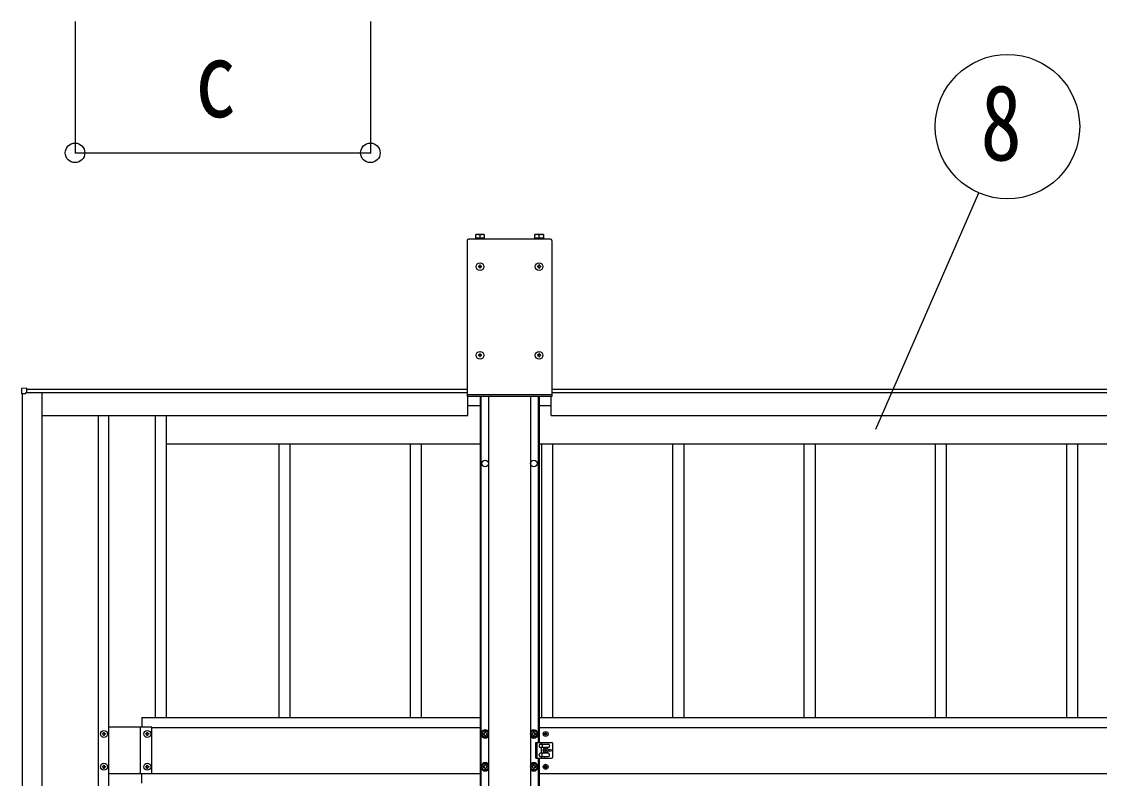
# Model space of a CAD drawing. Units: millimetres, scale not verified. Extents: x -14718 to 14718, y -10395 to 10395.
# Drawn here: x -11169 to -9527, y 1569 to 2722 of the extents above; entities that cross this region are included whole.
import ezdxf
from ezdxf.enums import TextEntityAlignment as Align

# ---------------------------------------------------------------- set-up
doc = ezdxf.new("R2010")
doc.units = ezdxf.units.MM
doc.header["$LTSCALE"] = 40
for name, color, linetype in [('0-5_YKK_13', 4, 'Continuous'), ('0-6_YKK_A1', 4, 'Continuous'), ('0-7_YKK_D', 6, 'Continuous')]:
    doc.layers.add(name, color=color, linetype=linetype)
doc.styles.add('ＭＳ ゴシック', font='')
doc.styles.get('ＭＳ ゴシック').set_extended_font_data('MS Gothic')

msp = doc.modelspace()

# ---------------------------------------------------------------- linework, layer by layer
at = {"layer": '0-5_YKK_13'}
for p, q in [((-10489.93, 2388.58), (-10489.93, 2150.58)), ((-10362.93, 2390.58), (-10487.93, 2390.58)), ((-10463.38, 2391.78), (-10477.48, 2391.78)), ((-10477.48, 2391.78), (-10477.48, 2390.58)), ((-10463.93, 2397.28), (-10476.93, 2397.28)), ((-10476.93, 2391.78), (-10476.93, 2397.28)), ((-10470.43, 2391.78), (-10470.43, 2396.72)), ((-10463.93, 2397.28), (-10463.93, 2391.78)), ((-10463.38, 2390.58), (-10463.38, 2391.78)), ((-10373.38, 2391.78), (-10387.48, 2391.78)), ((-10387.48, 2391.78), (-10387.48, 2390.58)), ((-10373.93, 2397.28), (-10386.93, 2397.28)), ((-10386.93, 2391.78), (-10386.93, 2397.28)), ((-10380.43, 2391.78), (-10380.43, 2396.72)), ((-10373.93, 2397.28), (-10373.93, 2391.78)), ((-10373.38, 2390.58), (-10373.38, 2391.78)), ((-10360.93, 2388.58), (-10360.93, 2150.58)), ((-10470.93, 2347.08), (-10470.93, 2346.08)), ((-10380.93, 2347.08), (-10380.93, 2346.08)), ((-10470.93, 2212.08), (-10470.93, 2211.08)), ((-10380.93, 2212.08), (-10380.93, 2211.08)), ((-11160.93, 2163.34), (-11168.46, 2162.88)), ((-11168.46, 2155.14), (-11162.75, 2155.14)), ((-11162.75, 2155.14), (-11162.43, 2155.14)), ((-11162.43, 2155.14), (-11162.43, 2156.34)), ((-11160.93, 2162.85), (-11160.93, 2163.34)), ((-11160.93, 2156.94), (-11160.93, 2162.85)), ((-10360.93, 2153.08), (-10489.93, 2153.08)), ((-10360.93, 2150.58), (-10489.93, 2150.58)), ((-11043.91, 1638.27), (-11043.91, 1639.23)), ((-10977.91, 1638.27), (-10977.91, 1639.23)), ((-10464.71, 1637.59), (-10465.43, 1637.59)), ((-10460.15, 1636.07), (-10459.43, 1636.07)), ((-10390.71, 1637.59), (-10391.43, 1637.59)), ((-10386.15, 1636.07), (-10385.43, 1636.07)), ((-10370.02, 1638.06), (-10370.02, 1638.88)), ((-10385.43, 1623.83), (-10372.39, 1623.83)), ((-10385.43, 1599.83), (-10385.43, 1623.83)), ((-10383.93, 1623.83), (-10383.93, 1599.83)), ((-10380.43, 1619.33), (-10380.43, 1618.33)), ((-10378.43, 1621.33), (-10366.43, 1621.33)), ((-10366.43, 1616.33), (-10378.43, 1616.33)), ((-10376.93, 1621.33), (-10376.93, 1623.83)), ((-10376.93, 1607.33), (-10376.93, 1616.33)), ((-10375.93, 1620.33), (-10375.93, 1617.33)), ((-10371.47, 1623.83), (-10361.43, 1623.83)), ((-10370.02, 1613.06), (-10370.02, 1613.88)), ((-10364.43, 1619.33), (-10364.43, 1618.33)), ((-10359.43, 1601.83), (-10359.43, 1621.83)), ((-10385.43, 1599.83), (-10372.39, 1599.83)), ((-10380.43, 1604.33), (-10380.43, 1605.33)), ((-10366.43, 1607.33), (-10378.43, 1607.33)), ((-10378.43, 1602.33), (-10366.43, 1602.33)), ((-10376.93, 1599.83), (-10376.93, 1602.33)), ((-10375.93, 1603.33), (-10375.93, 1606.33)), ((-10371.47, 1599.83), (-10361.43, 1599.83)), ((-10364.43, 1604.33), (-10364.43, 1605.33)), ((-11043.91, 1588.27), (-11043.91, 1589.23)), ((-10977.91, 1588.27), (-10977.91, 1589.23)), ((-10464.71, 1587.59), (-10465.43, 1587.59)), ((-10460.15, 1586.07), (-10459.43, 1586.07)), ((-10390.71, 1587.59), (-10391.43, 1587.59)), ((-10386.15, 1586.07), (-10385.43, 1586.07)), ((-10370.02, 1588.06), (-10370.02, 1588.88))]:
    msp.add_line(p, q, dxfattribs=at)
for points in [[(-10471.93, 2349.08), (-10472.93, 2349.08), (-10472.93, 2348.08), (-10471.93, 2348.08)], [(-10469.93, 2350.08), (-10469.93, 2351.08), (-10470.93, 2351.08), (-10470.93, 2350.08)], [(-10468.93, 2348.08), (-10467.93, 2348.08), (-10467.93, 2349.08), (-10468.93, 2349.08)], [(-10381.93, 2349.08), (-10382.93, 2349.08), (-10382.93, 2348.08), (-10381.93, 2348.08)], [(-10379.93, 2350.08), (-10379.93, 2351.08), (-10380.93, 2351.08), (-10380.93, 2350.08)], [(-10378.93, 2348.08), (-10377.93, 2348.08), (-10377.93, 2349.08), (-10378.93, 2349.08)], [(-10470.93, 2346.08), (-10469.93, 2346.08), (-10469.93, 2347.08)], [(-10380.93, 2346.08), (-10379.93, 2346.08), (-10379.93, 2347.08)], [(-10471.93, 2214.08), (-10472.93, 2214.08), (-10472.93, 2213.08), (-10471.93, 2213.08)], [(-10469.93, 2215.08), (-10469.93, 2216.08), (-10470.93, 2216.08), (-10470.93, 2215.08)], [(-10470.93, 2211.08), (-10469.93, 2211.08), (-10469.93, 2212.08)], [(-10468.93, 2213.08), (-10467.93, 2213.08), (-10467.93, 2214.08), (-10468.93, 2214.08)], [(-10381.93, 2214.08), (-10382.93, 2214.08), (-10382.93, 2213.08), (-10381.93, 2213.08)], [(-10379.93, 2215.08), (-10379.93, 2216.08), (-10380.93, 2216.08), (-10380.93, 2215.08)], [(-10380.93, 2211.08), (-10379.93, 2211.08), (-10379.93, 2212.08)], [(-10378.93, 2213.08), (-10377.93, 2213.08), (-10377.93, 2214.08), (-10378.93, 2214.08)], [(-11168.93, 2162.38), (-11168.93, 2155.14), (-11168.46, 2155.14)], [(-11162.13, 2156.64), (-11160.93, 2156.64), (-11160.93, 2156.94)], [(-11044.87, 1636.35), (-11045.83, 1636.35), (-11045.83, 1637.31), (-11044.87, 1637.31)], [(-11043.91, 1639.23), (-11042.95, 1639.23), (-11042.95, 1638.27)], [(-11042.95, 1635.39), (-11042.95, 1634.43), (-11043.91, 1634.43), (-11043.91, 1635.39)], [(-11041.99, 1637.31), (-11041.03, 1637.31), (-11041.03, 1636.35), (-11041.99, 1636.35)], [(-10978.87, 1636.35), (-10979.83, 1636.35), (-10979.83, 1637.31), (-10978.87, 1637.31)], [(-10977.91, 1639.23), (-10976.95, 1639.23), (-10976.95, 1638.27)], [(-10976.95, 1635.39), (-10976.95, 1634.43), (-10977.91, 1634.43), (-10977.91, 1635.39)], [(-10975.99, 1637.31), (-10975.03, 1637.31), (-10975.03, 1636.35), (-10975.99, 1636.35)], [(-10465.43, 1637.59), (-10465.43, 1636.07), (-10464.71, 1636.07)], [(-10461.67, 1639.11), (-10461.67, 1639.83), (-10463.19, 1639.83), (-10463.19, 1639.11)], [(-10463.19, 1634.55), (-10463.19, 1633.83), (-10461.67, 1633.83), (-10461.67, 1634.55)], [(-10459.43, 1636.07), (-10459.43, 1637.59), (-10460.15, 1637.59)], [(-10391.43, 1637.59), (-10391.43, 1636.07), (-10390.71, 1636.07)], [(-10387.67, 1639.11), (-10387.67, 1639.83), (-10389.19, 1639.83), (-10389.19, 1639.11)], [(-10389.19, 1634.55), (-10389.19, 1633.83), (-10387.67, 1633.83), (-10387.67, 1634.55)], [(-10385.43, 1636.07), (-10385.43, 1637.59), (-10386.15, 1637.59)], [(-10371.66, 1637.24), (-10372.48, 1637.24), (-10372.48, 1636.42), (-10371.66, 1636.42)], [(-10370.02, 1638.88), (-10370.84, 1638.88), (-10370.84, 1638.06)], [(-10370.84, 1635.6), (-10370.84, 1634.78), (-10370.02, 1634.78), (-10370.02, 1635.6)], [(-10369.2, 1636.42), (-10368.38, 1636.42), (-10368.38, 1637.24), (-10369.2, 1637.24)], [(-10371.66, 1612.24), (-10372.48, 1612.24), (-10372.48, 1611.42), (-10371.66, 1611.42)], [(-10370.02, 1613.88), (-10370.84, 1613.88), (-10370.84, 1613.06)], [(-10370.84, 1610.6), (-10370.84, 1609.78), (-10370.02, 1609.78), (-10370.02, 1610.6)], [(-10369.2, 1611.42), (-10368.38, 1611.42), (-10368.38, 1612.24), (-10369.2, 1612.24)], [(-11044.87, 1586.35), (-11045.83, 1586.35), (-11045.83, 1587.31), (-11044.87, 1587.31)], [(-11043.91, 1589.23), (-11042.95, 1589.23), (-11042.95, 1588.27)], [(-11042.95, 1585.39), (-11042.95, 1584.43), (-11043.91, 1584.43), (-11043.91, 1585.39)], [(-11041.99, 1587.31), (-11041.03, 1587.31), (-11041.03, 1586.35), (-11041.99, 1586.35)], [(-10978.87, 1586.35), (-10979.83, 1586.35), (-10979.83, 1587.31), (-10978.87, 1587.31)], [(-10977.91, 1589.23), (-10976.95, 1589.23), (-10976.95, 1588.27)], [(-10976.95, 1585.39), (-10976.95, 1584.43), (-10977.91, 1584.43), (-10977.91, 1585.39)], [(-10975.99, 1587.31), (-10975.03, 1587.31), (-10975.03, 1586.35), (-10975.99, 1586.35)], [(-10465.43, 1587.59), (-10465.43, 1586.07), (-10464.71, 1586.07)], [(-10461.67, 1589.11), (-10461.67, 1589.83), (-10463.19, 1589.83), (-10463.19, 1589.11)], [(-10463.19, 1584.55), (-10463.19, 1583.83), (-10461.67, 1583.83), (-10461.67, 1584.55)], [(-10459.43, 1586.07), (-10459.43, 1587.59), (-10460.15, 1587.59)], [(-10391.43, 1587.59), (-10391.43, 1586.07), (-10390.71, 1586.07)], [(-10387.67, 1589.11), (-10387.67, 1589.83), (-10389.19, 1589.83), (-10389.19, 1589.11)], [(-10389.19, 1584.55), (-10389.19, 1583.83), (-10387.67, 1583.83), (-10387.67, 1584.55)], [(-10385.43, 1586.07), (-10385.43, 1587.59), (-10386.15, 1587.59)], [(-10371.66, 1587.24), (-10372.48, 1587.24), (-10372.48, 1586.42), (-10371.66, 1586.42)], [(-10370.02, 1588.88), (-10370.84, 1588.88), (-10370.84, 1588.06)], [(-10370.84, 1585.6), (-10370.84, 1584.78), (-10370.02, 1584.78), (-10370.02, 1585.6)], [(-10369.2, 1586.42), (-10368.38, 1586.42), (-10368.38, 1587.24), (-10369.2, 1587.24)]]:
    msp.add_lwpolyline(points, dxfattribs=at)
for points in [[(-10462.43, 1642.61), (-10467.43, 1639.72), (-10467.43, 1633.95), (-10462.43, 1631.06), (-10457.43, 1633.95), (-10457.43, 1639.72)], [(-10388.43, 1642.61), (-10393.43, 1639.72), (-10393.43, 1633.95), (-10388.43, 1631.06), (-10383.43, 1633.95), (-10383.43, 1639.72)], [(-10462.43, 1592.61), (-10467.43, 1589.72), (-10467.43, 1583.95), (-10462.43, 1581.06), (-10457.43, 1583.95), (-10457.43, 1589.72)], [(-10388.43, 1592.61), (-10393.43, 1589.72), (-10393.43, 1583.95), (-10388.43, 1581.06), (-10383.43, 1583.95), (-10383.43, 1589.72)]]:
    msp.add_lwpolyline(points, close=True, dxfattribs=at)
for centre, radius in [((-10470.43, 2348.58), 5.9), ((-10380.43, 2348.58), 5.9), ((-10470.43, 2213.58), 5.9), ((-10380.43, 2213.58), 5.9), ((-11043.43, 1636.83), 5.3), ((-10977.43, 1636.83), 5.3), ((-10462.43, 1636.83), 5), ((-10388.43, 1636.83), 5), ((-10370.43, 1636.83), 3.75), ((-10370.43, 1611.83), 3.75), ((-10363.43, 1611.83), 1.65), ((-11043.43, 1586.83), 5.3), ((-10977.43, 1586.83), 5.3), ((-10462.43, 1586.83), 5), ((-10388.43, 1586.83), 5), ((-10370.43, 1586.83), 3.75)]:
    msp.add_circle(centre, radius, dxfattribs=at)
for centre, radius, start, end in [((-10487.93, 2388.58), 2, 90, 180), ((-10473.68, 2387.62), 9.66, 70.34714, 109.65286), ((-10467.18, 2387.62), 9.66, 70.34714, 109.65286), ((-10383.68, 2387.62), 9.66, 70.34714, 109.65286), ((-10377.18, 2387.62), 9.66, 70.34714, 109.65286), ((-10362.93, 2388.58), 2, 0, 90), ((-10471.93, 2350.08), 1, 270, 0), ((-10468.93, 2350.08), 1, 180, 270), ((-10381.93, 2350.08), 1, 270, 0), ((-10378.93, 2350.08), 1, 180, 270), ((-10471.93, 2347.08), 1, 0, 90), ((-10468.93, 2347.08), 1, 90, 180), ((-10381.93, 2347.08), 1, 0, 90), ((-10378.93, 2347.08), 1, 90, 180), ((-10471.93, 2215.08), 1, 270, 0), ((-10471.93, 2212.08), 1, 0, 90), ((-10468.93, 2215.08), 1, 180, 270), ((-10468.93, 2212.08), 1, 90, 180), ((-10381.93, 2215.08), 1, 270, 0), ((-10381.93, 2212.08), 1, 0, 90), ((-10378.93, 2215.08), 1, 180, 270), ((-10378.93, 2212.08), 1, 90, 180), ((-11168.43, 2162.38), 0.5, 93.5, 180), ((-11162.13, 2156.34), 0.3, 90, 180), ((-10462.43, 1636.83), 6.25, 36.8699, 323.1301), ((-10462.43, 1636.83), 5.58, 93.74848, 146.25152), ((-10462.43, 1636.83), 5.58, 33.74848, 86.25152), ((-10388.43, 1636.83), 6.25, 216.8699, 143.1301), ((-10388.43, 1636.83), 5.58, 93.74848, 146.25152), ((-10388.43, 1636.83), 5.58, 33.74848, 86.25152), ((-11044.87, 1638.27), 0.96, 270, 0), ((-11044.87, 1635.39), 0.96, 0, 90), ((-11041.99, 1638.27), 0.96, 180, 270), ((-11041.99, 1635.39), 0.96, 90, 180), ((-10978.87, 1638.27), 0.96, 270, 0), ((-10978.87, 1635.39), 0.96, 0, 90), ((-10975.99, 1638.27), 0.96, 180, 270), ((-10975.99, 1635.39), 0.96, 90, 180), ((-10462.43, 1636.83), 5.58, 153.74848, 206.25152), ((-10462.43, 1636.83), 5.58, 213.74848, 266.25152), ((-10464.71, 1639.11), 1.52, 270, 0), ((-10464.71, 1634.55), 1.52, 0, 90), ((-10462.43, 1636.83), 5.58, 273.74848, 326.25152), ((-10460.15, 1639.11), 1.52, 180, 270), ((-10460.15, 1634.55), 1.52, 90, 180), ((-10388.43, 1636.83), 5.58, 213.74848, 266.25152), ((-10390.71, 1639.11), 1.52, 270, 0), ((-10390.71, 1634.55), 1.52, 0, 90), ((-10388.43, 1636.83), 5.58, 273.74848, 326.25152), ((-10386.15, 1639.11), 1.52, 180, 270), ((-10386.15, 1634.55), 1.52, 90, 180), ((-10388.43, 1636.83), 5.58, 333.74848, 26.25152), ((-10371.66, 1638.06), 0.82, 270, 0), ((-10371.66, 1635.6), 0.82, 0, 90), ((-10369.2, 1638.06), 0.82, 180, 270), ((-10369.2, 1635.6), 0.82, 90, 180), ((-10378.43, 1619.33), 2, 90, 180), ((-10378.43, 1618.33), 2, 180, 270), ((-10376.93, 1620.33), 1, 0, 90), ((-10376.93, 1617.33), 1, 270, 0), ((-10371.93, 1624.03), 0.5, 203.57818, 336.42182), ((-10371.66, 1613.06), 0.82, 270, 0), ((-10371.66, 1610.6), 0.82, 0, 90), ((-10369.2, 1613.06), 0.82, 180, 270), ((-10369.2, 1610.6), 0.82, 90, 180), ((-10366.43, 1619.33), 2, 0, 90), ((-10366.43, 1618.33), 2, 270, 0), ((-10361.43, 1621.83), 2, 0, 90), ((-10462.43, 1586.83), 6.25, 36.8699, 323.1301), ((-10388.43, 1586.83), 6.25, 216.8699, 143.1301), ((-10378.43, 1605.33), 2, 90, 180), ((-10378.43, 1604.33), 2, 180, 270), ((-10376.93, 1606.33), 1, 0, 90), ((-10376.93, 1603.33), 1, 270, 0), ((-10371.93, 1599.63), 0.5, 23.57818, 156.42182), ((-10366.43, 1605.33), 2, 0, 90), ((-10366.43, 1604.33), 2, 270, 0), ((-10361.43, 1601.83), 2, 270, 0), ((-11044.87, 1588.27), 0.96, 270, 0), ((-11044.87, 1585.39), 0.96, 0, 90), ((-11041.99, 1588.27), 0.96, 180, 270), ((-11041.99, 1585.39), 0.96, 90, 180), ((-10978.87, 1588.27), 0.96, 270, 0), ((-10978.87, 1585.39), 0.96, 0, 90), ((-10975.99, 1588.27), 0.96, 180, 270), ((-10975.99, 1585.39), 0.96, 90, 180), ((-10462.43, 1586.83), 5.58, 153.74848, 206.25152), ((-10462.43, 1586.83), 5.58, 93.74848, 146.25152), ((-10462.43, 1586.83), 5.58, 213.74848, 266.25152), ((-10464.71, 1589.11), 1.52, 270, 0), ((-10464.71, 1584.55), 1.52, 0, 90), ((-10462.43, 1586.83), 5.58, 33.74848, 86.25152), ((-10462.43, 1586.83), 5.58, 273.74848, 326.25152), ((-10460.15, 1589.11), 1.52, 180, 270), ((-10460.15, 1584.55), 1.52, 90, 180), ((-10388.43, 1586.83), 5.58, 93.74848, 146.25152), ((-10388.43, 1586.83), 5.58, 213.74848, 266.25152), ((-10390.71, 1589.11), 1.52, 270, 0), ((-10390.71, 1584.55), 1.52, 0, 90), ((-10388.43, 1586.83), 5.58, 33.74848, 86.25152), ((-10388.43, 1586.83), 5.58, 273.74848, 326.25152), ((-10386.15, 1589.11), 1.52, 180, 270), ((-10386.15, 1584.55), 1.52, 90, 180), ((-10388.43, 1586.83), 5.58, 333.74848, 26.25152), ((-10371.66, 1588.06), 0.82, 270, 0), ((-10371.66, 1585.6), 0.82, 0, 90), ((-10369.2, 1588.06), 0.82, 180, 270), ((-10369.2, 1585.6), 0.82, 90, 180)]:
    msp.add_arc(centre, radius, start, end, dxfattribs=at)
at = {"layer": '0-6_YKK_A1'}
for p, q in [((-11167.43, -3039.72), (-11167.43, 2155.14)), ((-11137.43, 2156.33), (-11162.43, 2156.33)), ((-11161.93, 2156.33), (-11161.93, 2156.64)), ((-11160.93, 2161.83), (-10489.93, 2161.83)), ((-11160.93, 2156.83), (-10489.93, 2156.83)), ((-11158.93, 2156.81), (-10489.93, 2156.81)), ((-11158.93, 2156.81), (-11158.93, 2156.33)), ((-11137.43, -3040.92), (-11137.43, 2156.33)), ((-10360.93, 2161.83), (-8963.93, 2161.83)), ((-10360.93, 2156.83), (-8963.93, 2156.83)), ((-10360.93, 2156.81), (-8963.93, 2156.81)), ((-10488.93, 2121.83), (-10488.93, 2150.58)), ((-10488.93, 2136.84), (-10470.43, 2136.84)), ((-10470.43, 2150.58), (-10470.43, -2639.44)), ((-10469.23, 2150.58), (-10469.23, -2639.44)), ((-10457.43, 2150.58), (-10457.43, -1114.31)), ((-10393.43, 2150.58), (-10393.43, -1114.31)), ((-10381.63, 2150.58), (-10381.63, 1623.83)), ((-10380.43, 2150.58), (-10380.43, 1623.83)), ((-10380.43, 2136.84), (-10361.93, 2136.84)), ((-10361.93, 2121.83), (-10361.93, 2150.58)), ((-11137.43, 2121.83), (-10488.93, 2121.83)), ((-11052.43, 2121.83), (-11052.43, -2901.42)), ((-11036.43, 2121.83), (-11036.43, -2901.42)), ((-10965.43, 2121.83), (-10965.43, 1661.83)), ((-10948.43, 2121.83), (-10948.43, 1661.83)), ((-10361.93, 2121.83), (-8962.93, 2121.83)), ((-10948.43, 2078.84), (-10776.43, 2078.84)), ((-10776.43, 1661.83), (-10776.43, 2078.84)), ((-10776.43, 2078.84), (-10576.43, 2078.84)), ((-10759.43, 1661.83), (-10759.43, 2078.84)), ((-10576.43, 1661.83), (-10576.43, 2078.84)), ((-10576.43, 2078.84), (-10470.43, 2078.84)), ((-10559.43, 1661.83), (-10559.43, 2078.84)), ((-10380.43, 2078.84), (-10176.43, 2078.84)), ((-10376.43, 1661.83), (-10376.43, 2078.84)), ((-10359.43, 1661.83), (-10359.43, 2078.84)), ((-10176.43, 1661.83), (-10176.43, 2078.84)), ((-10176.43, 2078.84), (-9976.43, 2078.84)), ((-10159.43, 1661.83), (-10159.43, 2078.84)), ((-9976.43, 1661.83), (-9976.43, 2078.84)), ((-9976.43, 2078.84), (-9776.43, 2078.84)), ((-9959.43, 1661.83), (-9959.43, 2078.84)), ((-9776.43, 1661.83), (-9776.43, 2078.84)), ((-9776.43, 2078.84), (-9576.43, 2078.84)), ((-9759.43, 1661.83), (-9759.43, 2078.84)), ((-9576.43, 1661.83), (-9576.43, 2078.84)), ((-9576.43, 2078.84), (-9376.43, 2078.84)), ((-9559.43, 1661.83), (-9559.43, 2078.84)), ((-10985.43, 1661.83), (-10985.43, 1647.33)), ((-10985.43, 1661.83), (-10470.43, 1661.83)), ((-10380.43, 1661.83), (-8944.43, 1661.83)), ((-10970.43, 1647.33), (-11036.43, 1647.33)), ((-10970.43, 1647.33), (-11036.43, 1647.33)), ((-10987.93, 1576.33), (-10987.93, 1647.33)), ((-10970.43, 1576.33), (-10970.43, 1647.33)), ((-10970.43, 1576.33), (-10970.43, 1647.33)), ((-10970.43, 1646.83), (-10470.43, 1646.83)), ((-10380.43, 1646.83), (-8944.43, 1646.83)), ((-10381.63, 1599.83), (-10381.63, -430.29)), ((-10380.43, 1599.83), (-10380.43, -430.29)), ((-10970.43, 1576.83), (-10470.43, 1576.83)), ((-10380.43, 1576.83), (-8944.43, 1576.83)), ((-10970.43, 1576.33), (-11036.43, 1576.33)), ((-10970.43, 1576.33), (-11036.43, 1576.33)), ((-10985.43, 1561.83), (-10985.43, 1576.33))]:
    msp.add_line(p, q, dxfattribs=at)
for centre in [(-10462.43, 2048.84), (-10388.43, 2048.84)]:
    msp.add_circle(centre, 5, dxfattribs=at)
at = {"layer": '0-7_YKK_D'}
for p, q in [((-11087.43, 2721.83), (-11087.43, 2520.83)), ((-10637.43, 2721.83), (-10637.43, 2520.83)), ((-11087.43, 2521.83), (-10637.43, 2521.83)), ((-9867.3, 2100.82), (-9710.65, 2460.96))]:
    msp.add_line(p, q, dxfattribs=at)
for centre, radius in [((-9666.77, 2561.83), 110), ((-11087.43, 2521.83), 14.88), ((-10637.43, 2521.83), 14.88)]:
    msp.add_circle(centre, radius, dxfattribs=at)

# ---------------------------------------------------------------- texts
at = {"layer": '0-7_YKK_D', "style": 'ＭＳ ゴシック', "width": 0.8}
for s, p in [('c', (-10904.43, 2541.83)), ('8', (-9707.82, 2475.73))]:
    msp.add_text(s, height=115.5, dxfattribs=at).set_placement(p, align=Align.BOTTOM_LEFT)

doc.saveas('drawing.dxf')
